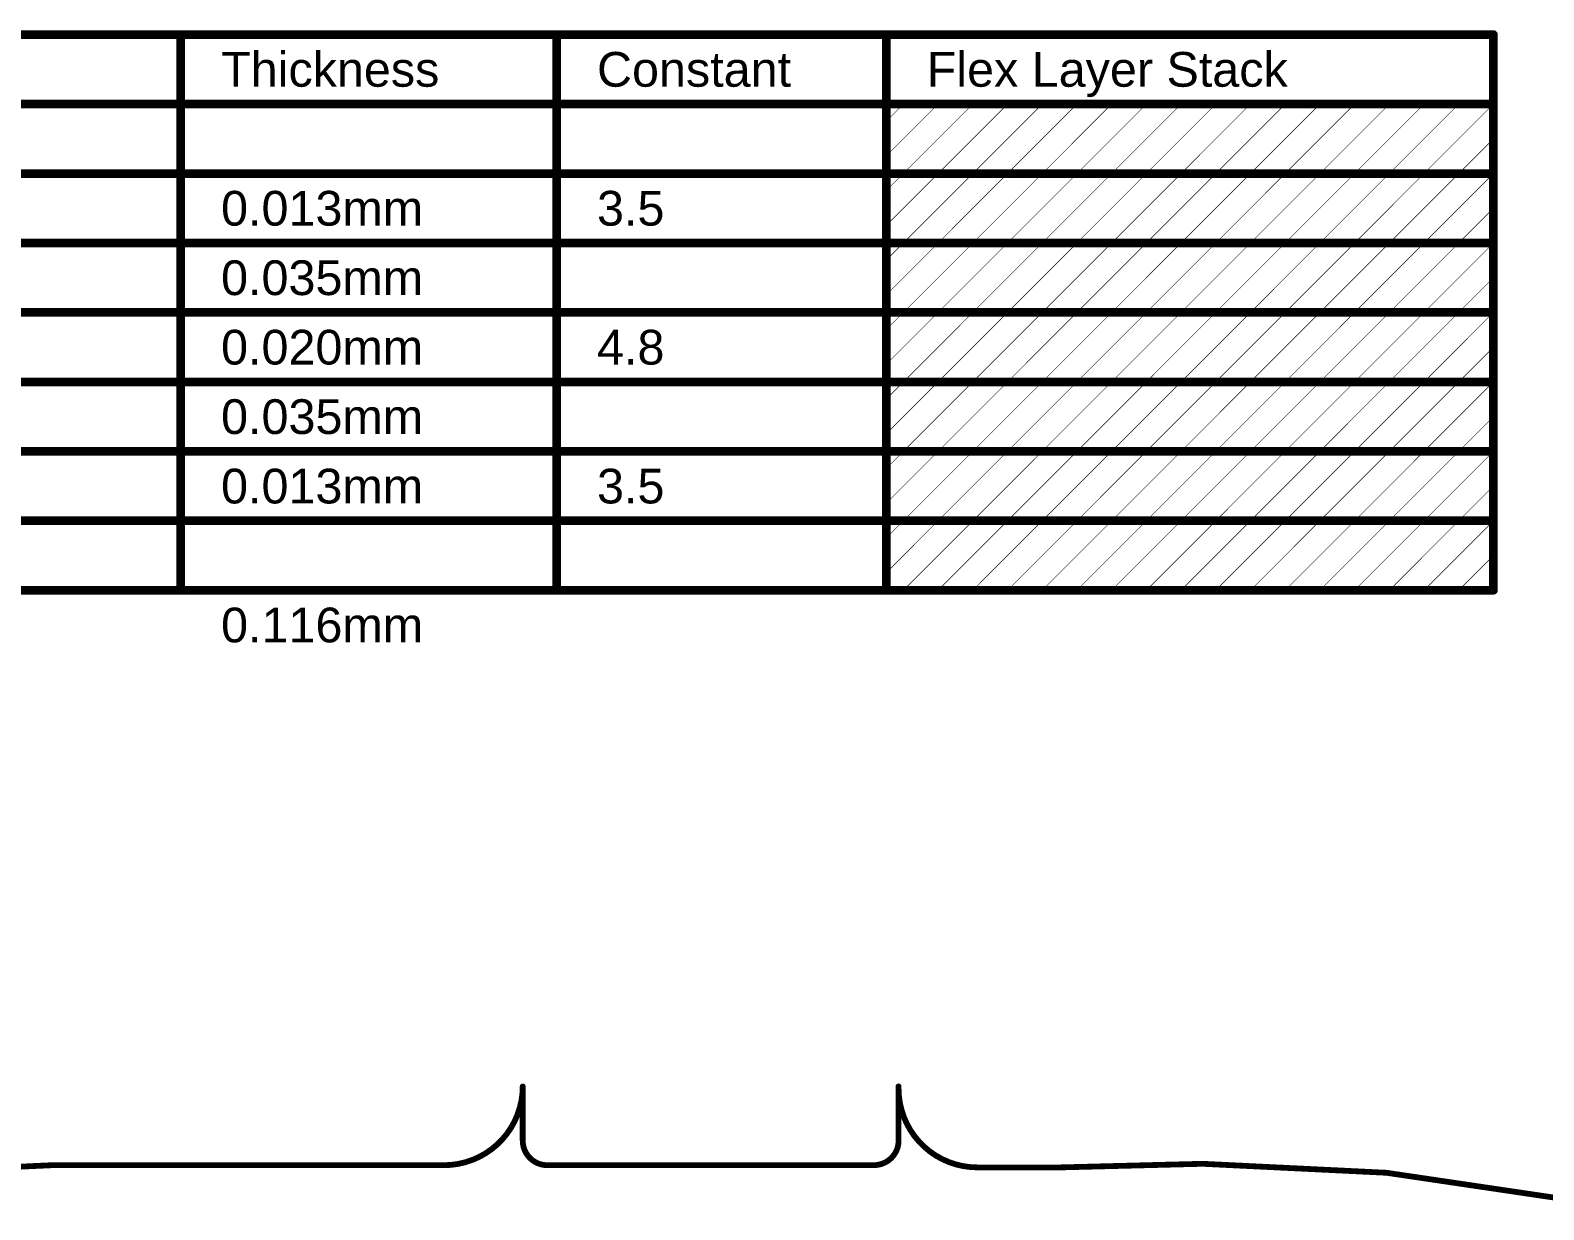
# Model space of a CAD drawing. Header units: inches. Extents: x 3 to 457, y -41 to 239.
# Drawn here: x 320.7 to 387.1, y 126.2 to 177.9 of the extents above; entities that cross this region are included whole.
import ezdxf

# ---------------------------------------------------------------- set-up
doc = ezdxf.new("R2010")
doc.units = ezdxf.units.IN
doc.layers.add('Fabrication', color=76, linetype='Continuous')
doc.styles.add('Arial', font='', dxfattribs={"height": 0.2})
doc.styles.get('Arial').set_extended_font_data('Arial')

msp = doc.modelspace()

# ---------------------------------------------------------------- linework, layer by layer
at = {"layer": 'Fabrication'}
for points in [[(271.414, 177.724, 0.381, 0.381, 0), (384.922, 177.724, 0.381, 0.381, 0)], [(327.279, 153.34, 0.381, 0.381, 0), (327.279, 177.724, 0.381, 0.381, 0)], [(343.785, 153.34, 0.381, 0.381, 0), (343.785, 177.724, 0.381, 0.381, 0)], [(358.259, 153.34, 0.381, 0.381, 0), (358.259, 177.724, 0.381, 0.381, 0)], [(384.922, 153.34, 0.381, 0.381, 0), (384.922, 177.724, 0.381, 0.381, 0)], [(271.414, 174.676, 0.381, 0.381, 0), (384.922, 174.676, 0.381, 0.381, 0)], [(358.259, 172.397, 0.0254, 0.0254, 0), (360.538, 174.676, 0.0254, 0.0254, 0)], [(358.259, 173.921, 0.0254, 0.0254, 0), (359.014, 174.676, 0.0254, 0.0254, 0)], [(359.014, 171.628, 0.0254, 0.0254, 0), (362.062, 174.676, 0.0254, 0.0254, 0)], [(360.538, 171.628, 0.0254, 0.0254, 0), (363.586, 174.676, 0.0254, 0.0254, 0)], [(362.062, 171.628, 0.0254, 0.0254, 0), (365.11, 174.676, 0.0254, 0.0254, 0)], [(363.586, 171.628, 0.0254, 0.0254, 0), (366.634, 174.676, 0.0254, 0.0254, 0)], [(365.11, 171.628, 0.0254, 0.0254, 0), (368.158, 174.676, 0.0254, 0.0254, 0)], [(366.634, 171.628, 0.0254, 0.0254, 0), (369.682, 174.676, 0.0254, 0.0254, 0)], [(368.158, 171.628, 0.0254, 0.0254, 0), (371.206, 174.676, 0.0254, 0.0254, 0)], [(369.682, 171.628, 0.0254, 0.0254, 0), (372.73, 174.676, 0.0254, 0.0254, 0)], [(371.206, 171.628, 0.0254, 0.0254, 0), (374.254, 174.676, 0.0254, 0.0254, 0)], [(372.73, 171.628, 0.0254, 0.0254, 0), (375.778, 174.676, 0.0254, 0.0254, 0)], [(374.254, 171.628, 0.0254, 0.0254, 0), (377.302, 174.676, 0.0254, 0.0254, 0)], [(375.778, 171.628, 0.0254, 0.0254, 0), (378.826, 174.676, 0.0254, 0.0254, 0)], [(377.302, 171.628, 0.0254, 0.0254, 0), (380.35, 174.676, 0.0254, 0.0254, 0)], [(378.826, 171.628, 0.0254, 0.0254, 0), (381.874, 174.676, 0.0254, 0.0254, 0)], [(380.35, 171.628, 0.0254, 0.0254, 0), (383.398, 174.676, 0.0254, 0.0254, 0)], [(381.874, 171.628, 0.0254, 0.0254, 0), (384.922, 174.676, 0.0254, 0.0254, 0)], [(383.398, 171.628, 0.0254, 0.0254, 0), (384.922, 173.152, 0.0254, 0.0254, 0)], [(305.441, 171.628, 0.381, 0.381, 0), (327.279, 171.628, 0.381, 0.381, 0)], [(327.279, 171.628, 0.381, 0.381, 0), (343.785, 171.628, 0.381, 0.381, 0)], [(343.785, 171.628, 0.381, 0.381, 0), (358.259, 171.628, 0.381, 0.381, 0)], [(358.259, 171.628, 0.381, 0.381, 0), (384.922, 171.628, 0.381, 0.381, 0)], [(358.259, 169.349, 0.0254, 0.0254, 0), (360.538, 171.628, 0.0254, 0.0254, 0)], [(358.259, 170.873, 0.0254, 0.0254, 0), (359.014, 171.628, 0.0254, 0.0254, 0)], [(359.014, 168.58, 0.0254, 0.0254, 0), (362.062, 171.628, 0.0254, 0.0254, 0)], [(360.538, 168.58, 0.0254, 0.0254, 0), (363.586, 171.628, 0.0254, 0.0254, 0)], [(362.062, 168.58, 0.0254, 0.0254, 0), (365.11, 171.628, 0.0254, 0.0254, 0)], [(363.586, 168.58, 0.0254, 0.0254, 0), (366.634, 171.628, 0.0254, 0.0254, 0)], [(365.11, 168.58, 0.0254, 0.0254, 0), (368.158, 171.628, 0.0254, 0.0254, 0)], [(366.634, 168.58, 0.0254, 0.0254, 0), (369.682, 171.628, 0.0254, 0.0254, 0)], [(368.158, 168.58, 0.0254, 0.0254, 0), (371.206, 171.628, 0.0254, 0.0254, 0)], [(369.682, 168.58, 0.0254, 0.0254, 0), (372.73, 171.628, 0.0254, 0.0254, 0)], [(371.206, 168.58, 0.0254, 0.0254, 0), (374.254, 171.628, 0.0254, 0.0254, 0)], [(372.73, 168.58, 0.0254, 0.0254, 0), (375.778, 171.628, 0.0254, 0.0254, 0)], [(374.254, 168.58, 0.0254, 0.0254, 0), (377.302, 171.628, 0.0254, 0.0254, 0)], [(375.778, 168.58, 0.0254, 0.0254, 0), (378.826, 171.628, 0.0254, 0.0254, 0)], [(377.302, 168.58, 0.0254, 0.0254, 0), (380.35, 171.628, 0.0254, 0.0254, 0)], [(378.826, 168.58, 0.0254, 0.0254, 0), (381.874, 171.628, 0.0254, 0.0254, 0)], [(380.35, 168.58, 0.0254, 0.0254, 0), (383.398, 171.628, 0.0254, 0.0254, 0)], [(381.874, 168.58, 0.0254, 0.0254, 0), (384.922, 171.628, 0.0254, 0.0254, 0)], [(383.398, 168.58, 0.0254, 0.0254, 0), (384.922, 170.104, 0.0254, 0.0254, 0)], [(305.441, 168.58, 0.381, 0.381, 0), (327.279, 168.58, 0.381, 0.381, 0)], [(327.279, 168.58, 0.381, 0.381, 0), (343.785, 168.58, 0.381, 0.381, 0)], [(343.785, 168.58, 0.381, 0.381, 0), (358.259, 168.58, 0.381, 0.381, 0)], [(358.259, 168.58, 0.381, 0.381, 0), (384.922, 168.58, 0.381, 0.381, 0)], [(358.259, 166.301, 0.0254, 0.0254, 0), (360.538, 168.58, 0.0254, 0.0254, 0)], [(358.259, 167.825, 0.0254, 0.0254, 0), (359.014, 168.58, 0.0254, 0.0254, 0)], [(359.014, 165.532, 0.0254, 0.0254, 0), (362.062, 168.58, 0.0254, 0.0254, 0)], [(360.538, 165.532, 0.0254, 0.0254, 0), (363.586, 168.58, 0.0254, 0.0254, 0)], [(362.062, 165.532, 0.0254, 0.0254, 0), (365.11, 168.58, 0.0254, 0.0254, 0)], [(363.586, 165.532, 0.0254, 0.0254, 0), (366.634, 168.58, 0.0254, 0.0254, 0)], [(365.11, 165.532, 0.0254, 0.0254, 0), (368.158, 168.58, 0.0254, 0.0254, 0)], [(366.634, 165.532, 0.0254, 0.0254, 0), (369.682, 168.58, 0.0254, 0.0254, 0)], [(368.158, 165.532, 0.0254, 0.0254, 0), (371.206, 168.58, 0.0254, 0.0254, 0)], [(369.682, 165.532, 0.0254, 0.0254, 0), (372.73, 168.58, 0.0254, 0.0254, 0)], [(371.206, 165.532, 0.0254, 0.0254, 0), (374.254, 168.58, 0.0254, 0.0254, 0)], [(372.73, 165.532, 0.0254, 0.0254, 0), (375.778, 168.58, 0.0254, 0.0254, 0)], [(374.254, 165.532, 0.0254, 0.0254, 0), (377.302, 168.58, 0.0254, 0.0254, 0)], [(375.778, 165.532, 0.0254, 0.0254, 0), (378.826, 168.58, 0.0254, 0.0254, 0)], [(377.302, 165.532, 0.0254, 0.0254, 0), (380.35, 168.58, 0.0254, 0.0254, 0)], [(378.826, 165.532, 0.0254, 0.0254, 0), (381.874, 168.58, 0.0254, 0.0254, 0)], [(380.35, 165.532, 0.0254, 0.0254, 0), (383.398, 168.58, 0.0254, 0.0254, 0)], [(381.874, 165.532, 0.0254, 0.0254, 0), (384.922, 168.58, 0.0254, 0.0254, 0)], [(383.398, 165.532, 0.0254, 0.0254, 0), (384.922, 167.056, 0.0254, 0.0254, 0)], [(305.441, 165.532, 0.381, 0.381, 0), (327.279, 165.532, 0.381, 0.381, 0)], [(327.279, 165.532, 0.381, 0.381, 0), (343.785, 165.532, 0.381, 0.381, 0)], [(343.785, 165.532, 0.381, 0.381, 0), (358.259, 165.532, 0.381, 0.381, 0)], [(358.259, 165.532, 0.381, 0.381, 0), (384.922, 165.532, 0.381, 0.381, 0)], [(358.259, 163.253, 0.0254, 0.0254, 0), (360.538, 165.532, 0.0254, 0.0254, 0)], [(358.259, 164.777, 0.0254, 0.0254, 0), (359.014, 165.532, 0.0254, 0.0254, 0)], [(359.014, 162.484, 0.0254, 0.0254, 0), (362.062, 165.532, 0.0254, 0.0254, 0)], [(360.538, 162.484, 0.0254, 0.0254, 0), (363.586, 165.532, 0.0254, 0.0254, 0)], [(362.062, 162.484, 0.0254, 0.0254, 0), (365.11, 165.532, 0.0254, 0.0254, 0)], [(363.586, 162.484, 0.0254, 0.0254, 0), (366.634, 165.532, 0.0254, 0.0254, 0)], [(365.11, 162.484, 0.0254, 0.0254, 0), (368.158, 165.532, 0.0254, 0.0254, 0)], [(366.634, 162.484, 0.0254, 0.0254, 0), (369.682, 165.532, 0.0254, 0.0254, 0)], [(368.158, 162.484, 0.0254, 0.0254, 0), (371.206, 165.532, 0.0254, 0.0254, 0)], [(369.682, 162.484, 0.0254, 0.0254, 0), (372.73, 165.532, 0.0254, 0.0254, 0)], [(371.206, 162.484, 0.0254, 0.0254, 0), (374.254, 165.532, 0.0254, 0.0254, 0)], [(372.73, 162.484, 0.0254, 0.0254, 0), (375.778, 165.532, 0.0254, 0.0254, 0)], [(374.254, 162.484, 0.0254, 0.0254, 0), (377.302, 165.532, 0.0254, 0.0254, 0)], [(375.778, 162.484, 0.0254, 0.0254, 0), (378.826, 165.532, 0.0254, 0.0254, 0)], [(377.302, 162.484, 0.0254, 0.0254, 0), (380.35, 165.532, 0.0254, 0.0254, 0)], [(378.826, 162.484, 0.0254, 0.0254, 0), (381.874, 165.532, 0.0254, 0.0254, 0)], [(380.35, 162.484, 0.0254, 0.0254, 0), (383.398, 165.532, 0.0254, 0.0254, 0)], [(381.874, 162.484, 0.0254, 0.0254, 0), (384.922, 165.532, 0.0254, 0.0254, 0)], [(383.398, 162.484, 0.0254, 0.0254, 0), (384.922, 164.008, 0.0254, 0.0254, 0)], [(305.441, 162.484, 0.381, 0.381, 0), (327.279, 162.484, 0.381, 0.381, 0)], [(327.279, 162.484, 0.381, 0.381, 0), (343.785, 162.484, 0.381, 0.381, 0)], [(343.785, 162.484, 0.381, 0.381, 0), (358.259, 162.484, 0.381, 0.381, 0)], [(358.259, 162.484, 0.381, 0.381, 0), (384.922, 162.484, 0.381, 0.381, 0)], [(358.259, 160.205, 0.0254, 0.0254, 0), (360.538, 162.484, 0.0254, 0.0254, 0)], [(358.259, 161.729, 0.0254, 0.0254, 0), (359.014, 162.484, 0.0254, 0.0254, 0)], [(359.014, 159.436, 0.0254, 0.0254, 0), (362.062, 162.484, 0.0254, 0.0254, 0)], [(360.538, 159.436, 0.0254, 0.0254, 0), (363.586, 162.484, 0.0254, 0.0254, 0)], [(362.062, 159.436, 0.0254, 0.0254, 0), (365.11, 162.484, 0.0254, 0.0254, 0)], [(363.586, 159.436, 0.0254, 0.0254, 0), (366.634, 162.484, 0.0254, 0.0254, 0)], [(365.11, 159.436, 0.0254, 0.0254, 0), (368.158, 162.484, 0.0254, 0.0254, 0)], [(366.634, 159.436, 0.0254, 0.0254, 0), (369.682, 162.484, 0.0254, 0.0254, 0)], [(368.158, 159.436, 0.0254, 0.0254, 0), (371.206, 162.484, 0.0254, 0.0254, 0)], [(369.682, 159.436, 0.0254, 0.0254, 0), (372.73, 162.484, 0.0254, 0.0254, 0)], [(371.206, 159.436, 0.0254, 0.0254, 0), (374.254, 162.484, 0.0254, 0.0254, 0)], [(372.73, 159.436, 0.0254, 0.0254, 0), (375.778, 162.484, 0.0254, 0.0254, 0)], [(374.254, 159.436, 0.0254, 0.0254, 0), (377.302, 162.484, 0.0254, 0.0254, 0)], [(375.778, 159.436, 0.0254, 0.0254, 0), (378.826, 162.484, 0.0254, 0.0254, 0)], [(377.302, 159.436, 0.0254, 0.0254, 0), (380.35, 162.484, 0.0254, 0.0254, 0)], [(378.826, 159.436, 0.0254, 0.0254, 0), (381.874, 162.484, 0.0254, 0.0254, 0)], [(380.35, 159.436, 0.0254, 0.0254, 0), (383.398, 162.484, 0.0254, 0.0254, 0)], [(381.874, 159.436, 0.0254, 0.0254, 0), (384.922, 162.484, 0.0254, 0.0254, 0)], [(383.398, 159.436, 0.0254, 0.0254, 0), (384.922, 160.96, 0.0254, 0.0254, 0)], [(305.441, 159.436, 0.381, 0.381, 0), (327.279, 159.436, 0.381, 0.381, 0)], [(327.279, 159.436, 0.381, 0.381, 0), (343.785, 159.436, 0.381, 0.381, 0)], [(343.785, 159.436, 0.381, 0.381, 0), (358.259, 159.436, 0.381, 0.381, 0)], [(358.259, 159.436, 0.381, 0.381, 0), (384.922, 159.436, 0.381, 0.381, 0)], [(358.259, 157.157, 0.0254, 0.0254, 0), (360.538, 159.436, 0.0254, 0.0254, 0)], [(358.259, 158.681, 0.0254, 0.0254, 0), (359.014, 159.436, 0.0254, 0.0254, 0)], [(359.014, 156.388, 0.0254, 0.0254, 0), (362.062, 159.436, 0.0254, 0.0254, 0)], [(360.538, 156.388, 0.0254, 0.0254, 0), (363.586, 159.436, 0.0254, 0.0254, 0)], [(362.062, 156.388, 0.0254, 0.0254, 0), (365.11, 159.436, 0.0254, 0.0254, 0)], [(363.586, 156.388, 0.0254, 0.0254, 0), (366.634, 159.436, 0.0254, 0.0254, 0)], [(365.11, 156.388, 0.0254, 0.0254, 0), (368.158, 159.436, 0.0254, 0.0254, 0)], [(366.634, 156.388, 0.0254, 0.0254, 0), (369.682, 159.436, 0.0254, 0.0254, 0)], [(368.158, 156.388, 0.0254, 0.0254, 0), (371.206, 159.436, 0.0254, 0.0254, 0)], [(369.682, 156.388, 0.0254, 0.0254, 0), (372.73, 159.436, 0.0254, 0.0254, 0)], [(371.206, 156.388, 0.0254, 0.0254, 0), (374.254, 159.436, 0.0254, 0.0254, 0)], [(372.73, 156.388, 0.0254, 0.0254, 0), (375.778, 159.436, 0.0254, 0.0254, 0)], [(374.254, 156.388, 0.0254, 0.0254, 0), (377.302, 159.436, 0.0254, 0.0254, 0)], [(375.778, 156.388, 0.0254, 0.0254, 0), (378.826, 159.436, 0.0254, 0.0254, 0)], [(377.302, 156.388, 0.0254, 0.0254, 0), (380.35, 159.436, 0.0254, 0.0254, 0)], [(378.826, 156.388, 0.0254, 0.0254, 0), (381.874, 159.436, 0.0254, 0.0254, 0)], [(380.35, 156.388, 0.0254, 0.0254, 0), (383.398, 159.436, 0.0254, 0.0254, 0)], [(381.874, 156.388, 0.0254, 0.0254, 0), (384.922, 159.436, 0.0254, 0.0254, 0)], [(383.398, 156.388, 0.0254, 0.0254, 0), (384.922, 157.912, 0.0254, 0.0254, 0)], [(305.441, 156.388, 0.381, 0.381, 0), (327.279, 156.388, 0.381, 0.381, 0)], [(327.279, 156.388, 0.381, 0.381, 0), (343.785, 156.388, 0.381, 0.381, 0)], [(343.785, 156.388, 0.381, 0.381, 0), (358.259, 156.388, 0.381, 0.381, 0)], [(358.259, 156.388, 0.381, 0.381, 0), (384.922, 156.388, 0.381, 0.381, 0)], [(358.259, 154.109, 0.0254, 0.0254, 0), (360.538, 156.388, 0.0254, 0.0254, 0)], [(358.259, 155.633, 0.0254, 0.0254, 0), (359.014, 156.388, 0.0254, 0.0254, 0)], [(359.014, 153.34, 0.0254, 0.0254, 0), (362.062, 156.388, 0.0254, 0.0254, 0)], [(360.538, 153.34, 0.0254, 0.0254, 0), (363.586, 156.388, 0.0254, 0.0254, 0)], [(362.062, 153.34, 0.0254, 0.0254, 0), (365.11, 156.388, 0.0254, 0.0254, 0)], [(363.586, 153.34, 0.0254, 0.0254, 0), (366.634, 156.388, 0.0254, 0.0254, 0)], [(365.11, 153.34, 0.0254, 0.0254, 0), (368.158, 156.388, 0.0254, 0.0254, 0)], [(366.634, 153.34, 0.0254, 0.0254, 0), (369.682, 156.388, 0.0254, 0.0254, 0)], [(368.158, 153.34, 0.0254, 0.0254, 0), (371.206, 156.388, 0.0254, 0.0254, 0)], [(369.682, 153.34, 0.0254, 0.0254, 0), (372.73, 156.388, 0.0254, 0.0254, 0)], [(371.206, 153.34, 0.0254, 0.0254, 0), (374.254, 156.388, 0.0254, 0.0254, 0)], [(372.73, 153.34, 0.0254, 0.0254, 0), (375.778, 156.388, 0.0254, 0.0254, 0)], [(374.254, 153.34, 0.0254, 0.0254, 0), (377.302, 156.388, 0.0254, 0.0254, 0)], [(375.778, 153.34, 0.0254, 0.0254, 0), (378.826, 156.388, 0.0254, 0.0254, 0)], [(377.302, 153.34, 0.0254, 0.0254, 0), (380.35, 156.388, 0.0254, 0.0254, 0)], [(378.826, 153.34, 0.0254, 0.0254, 0), (381.874, 156.388, 0.0254, 0.0254, 0)], [(380.35, 153.34, 0.0254, 0.0254, 0), (383.398, 156.388, 0.0254, 0.0254, 0)], [(381.874, 153.34, 0.0254, 0.0254, 0), (384.922, 156.388, 0.0254, 0.0254, 0)], [(383.398, 153.34, 0.0254, 0.0254, 0), (384.922, 154.864, 0.0254, 0.0254, 0)], [(305.441, 153.34, 0.381, 0.381, 0), (327.279, 153.34, 0.381, 0.381, 0)], [(327.279, 153.34, 0.381, 0.381, 0), (343.785, 153.34, 0.381, 0.381, 0)], [(343.785, 153.34, 0.381, 0.381, 0), (358.259, 153.34, 0.381, 0.381, 0)], [(358.259, 153.34, 0.381, 0.381, 0), (384.922, 153.34, 0.381, 0.381, 0)], [(342.301, 131.568, 0.254, 0.254, -0.414214), (338.844, 128.11, 0.254, 0.254, 0)], [(342.301, 129.192, 0.254, 0.254, 0), (342.301, 131.568, 0.254, 0.254, 0)], [(358.804, 129.194, 0.254, 0.254, 0), (358.804, 131.57, 0.254, 0.254, 0)], [(362.261, 128.014, 0.254, 0.254, -0.414214), (358.804, 131.471, 0.254, 0.254, 0)], [(343.383, 128.11, 0.254, 0.254, -0.414214), (342.301, 129.192, 0.254, 0.254, 0)], [(358.804, 129.194, 0.254, 0.254, -0.414214), (357.722, 128.113, 0.254, 0.254, 0)], [(365.921, 128.014, 0.254, 0.254, 0), (372.135, 128.172, 0.254, 0.254, 0)], [(372.135, 128.172, 0.254, 0.254, 0), (372.162, 128.172, 0.254, 0.254, 0)], [(372.162, 128.172, 0.254, 0.254, -0.413783), (454.497, 46.004, 0.254, 0.254, 0)], [(252.102, 58.591, 0.254, 0.254, -0.41422), (321.623, 128.11, 0.254, 0.254, 0)], [(321.623, 128.11, 0.254, 0.254, 0), (338.844, 128.11, 0.254, 0.254, 0)], [(343.383, 128.11, 0.254, 0.254, 0), (357.722, 128.11, 0.254, 0.254, 0)], [(362.261, 128.014, 0.254, 0.254, 0), (365.921, 128.014, 0.254, 0.254, 0)]]:
    msp.add_lwpolyline(points, format="xyseb", dxfattribs=at)
for points in [[(327.184, 177.724, 0.191, 0.191, 1), (327.374, 177.724, 0.191, 0.191, 1)], [(343.69, 177.724, 0.191, 0.191, 1), (343.88, 177.724, 0.191, 0.191, 1)], [(358.164, 177.724, 0.191, 0.191, 1), (358.355, 177.724, 0.191, 0.191, 1)], [(384.827, 177.724, 0.191, 0.191, 1), (385.017, 177.724, 0.191, 0.191, 1)], [(384.827, 177.724, 0.191, 0.191, 1), (385.017, 177.724, 0.191, 0.191, 1)], [(384.827, 174.676, 0.191, 0.191, 1), (385.017, 174.676, 0.191, 0.191, 1)], [(359.007, 174.676, 0.0127, 0.0127, 1), (359.02, 174.676, 0.0127, 0.0127, 1)], [(360.531, 174.676, 0.0127, 0.0127, 1), (360.544, 174.676, 0.0127, 0.0127, 1)], [(362.055, 174.676, 0.0127, 0.0127, 1), (362.068, 174.676, 0.0127, 0.0127, 1)], [(363.579, 174.676, 0.0127, 0.0127, 1), (363.592, 174.676, 0.0127, 0.0127, 1)], [(365.103, 174.676, 0.0127, 0.0127, 1), (365.116, 174.676, 0.0127, 0.0127, 1)], [(366.627, 174.676, 0.0127, 0.0127, 1), (366.64, 174.676, 0.0127, 0.0127, 1)], [(368.151, 174.676, 0.0127, 0.0127, 1), (368.164, 174.676, 0.0127, 0.0127, 1)], [(369.675, 174.676, 0.0127, 0.0127, 1), (369.688, 174.676, 0.0127, 0.0127, 1)], [(371.199, 174.676, 0.0127, 0.0127, 1), (371.212, 174.676, 0.0127, 0.0127, 1)], [(372.723, 174.676, 0.0127, 0.0127, 1), (372.736, 174.676, 0.0127, 0.0127, 1)], [(374.247, 174.676, 0.0127, 0.0127, 1), (374.26, 174.676, 0.0127, 0.0127, 1)], [(375.771, 174.676, 0.0127, 0.0127, 1), (375.784, 174.676, 0.0127, 0.0127, 1)], [(377.295, 174.676, 0.0127, 0.0127, 1), (377.308, 174.676, 0.0127, 0.0127, 1)], [(378.819, 174.676, 0.0127, 0.0127, 1), (378.832, 174.676, 0.0127, 0.0127, 1)], [(380.343, 174.676, 0.0127, 0.0127, 1), (380.356, 174.676, 0.0127, 0.0127, 1)], [(381.867, 174.676, 0.0127, 0.0127, 1), (381.88, 174.676, 0.0127, 0.0127, 1)], [(383.391, 174.676, 0.0127, 0.0127, 1), (383.404, 174.676, 0.0127, 0.0127, 1)], [(384.915, 174.676, 0.0127, 0.0127, 1), (384.928, 174.676, 0.0127, 0.0127, 1)], [(358.253, 173.921, 0.0127, 0.0127, 1), (358.266, 173.921, 0.0127, 0.0127, 1)], [(384.915, 173.152, 0.0127, 0.0127, 1), (384.928, 173.152, 0.0127, 0.0127, 1)], [(358.253, 172.397, 0.0127, 0.0127, 1), (358.266, 172.397, 0.0127, 0.0127, 1)], [(327.184, 171.628, 0.191, 0.191, 1), (327.374, 171.628, 0.191, 0.191, 1)], [(327.184, 171.628, 0.191, 0.191, 1), (327.374, 171.628, 0.191, 0.191, 1)], [(343.69, 171.628, 0.191, 0.191, 1), (343.88, 171.628, 0.191, 0.191, 1)], [(343.69, 171.628, 0.191, 0.191, 1), (343.88, 171.628, 0.191, 0.191, 1)], [(358.164, 171.628, 0.191, 0.191, 1), (358.355, 171.628, 0.191, 0.191, 1)], [(358.164, 171.628, 0.191, 0.191, 1), (358.355, 171.628, 0.191, 0.191, 1)], [(359.007, 171.628, 0.0127, 0.0127, 1), (359.02, 171.628, 0.0127, 0.0127, 1)], [(359.007, 171.628, 0.0127, 0.0127, 1), (359.02, 171.628, 0.0127, 0.0127, 1)], [(360.531, 171.628, 0.0127, 0.0127, 1), (360.544, 171.628, 0.0127, 0.0127, 1)], [(360.531, 171.628, 0.0127, 0.0127, 1), (360.544, 171.628, 0.0127, 0.0127, 1)], [(362.055, 171.628, 0.0127, 0.0127, 1), (362.068, 171.628, 0.0127, 0.0127, 1)], [(362.055, 171.628, 0.0127, 0.0127, 1), (362.068, 171.628, 0.0127, 0.0127, 1)], [(363.579, 171.628, 0.0127, 0.0127, 1), (363.592, 171.628, 0.0127, 0.0127, 1)], [(363.579, 171.628, 0.0127, 0.0127, 1), (363.592, 171.628, 0.0127, 0.0127, 1)], [(365.103, 171.628, 0.0127, 0.0127, 1), (365.116, 171.628, 0.0127, 0.0127, 1)], [(365.103, 171.628, 0.0127, 0.0127, 1), (365.116, 171.628, 0.0127, 0.0127, 1)], [(366.627, 171.628, 0.0127, 0.0127, 1), (366.64, 171.628, 0.0127, 0.0127, 1)], [(366.627, 171.628, 0.0127, 0.0127, 1), (366.64, 171.628, 0.0127, 0.0127, 1)], [(368.151, 171.628, 0.0127, 0.0127, 1), (368.164, 171.628, 0.0127, 0.0127, 1)], [(368.151, 171.628, 0.0127, 0.0127, 1), (368.164, 171.628, 0.0127, 0.0127, 1)], [(369.675, 171.628, 0.0127, 0.0127, 1), (369.688, 171.628, 0.0127, 0.0127, 1)], [(369.675, 171.628, 0.0127, 0.0127, 1), (369.688, 171.628, 0.0127, 0.0127, 1)], [(371.199, 171.628, 0.0127, 0.0127, 1), (371.212, 171.628, 0.0127, 0.0127, 1)], [(371.199, 171.628, 0.0127, 0.0127, 1), (371.212, 171.628, 0.0127, 0.0127, 1)], [(372.723, 171.628, 0.0127, 0.0127, 1), (372.736, 171.628, 0.0127, 0.0127, 1)], [(372.723, 171.628, 0.0127, 0.0127, 1), (372.736, 171.628, 0.0127, 0.0127, 1)], [(374.247, 171.628, 0.0127, 0.0127, 1), (374.26, 171.628, 0.0127, 0.0127, 1)], [(374.247, 171.628, 0.0127, 0.0127, 1), (374.26, 171.628, 0.0127, 0.0127, 1)], [(375.771, 171.628, 0.0127, 0.0127, 1), (375.784, 171.628, 0.0127, 0.0127, 1)], [(375.771, 171.628, 0.0127, 0.0127, 1), (375.784, 171.628, 0.0127, 0.0127, 1)], [(377.295, 171.628, 0.0127, 0.0127, 1), (377.308, 171.628, 0.0127, 0.0127, 1)], [(377.295, 171.628, 0.0127, 0.0127, 1), (377.308, 171.628, 0.0127, 0.0127, 1)], [(378.819, 171.628, 0.0127, 0.0127, 1), (378.832, 171.628, 0.0127, 0.0127, 1)], [(378.819, 171.628, 0.0127, 0.0127, 1), (378.832, 171.628, 0.0127, 0.0127, 1)], [(380.343, 171.628, 0.0127, 0.0127, 1), (380.356, 171.628, 0.0127, 0.0127, 1)], [(380.343, 171.628, 0.0127, 0.0127, 1), (380.356, 171.628, 0.0127, 0.0127, 1)], [(381.867, 171.628, 0.0127, 0.0127, 1), (381.88, 171.628, 0.0127, 0.0127, 1)], [(381.867, 171.628, 0.0127, 0.0127, 1), (381.88, 171.628, 0.0127, 0.0127, 1)], [(383.391, 171.628, 0.0127, 0.0127, 1), (383.404, 171.628, 0.0127, 0.0127, 1)], [(383.391, 171.628, 0.0127, 0.0127, 1), (383.404, 171.628, 0.0127, 0.0127, 1)], [(384.827, 171.628, 0.191, 0.191, 1), (385.017, 171.628, 0.191, 0.191, 1)], [(384.915, 171.628, 0.0127, 0.0127, 1), (384.928, 171.628, 0.0127, 0.0127, 1)], [(358.253, 170.873, 0.0127, 0.0127, 1), (358.266, 170.873, 0.0127, 0.0127, 1)], [(384.915, 170.104, 0.0127, 0.0127, 1), (384.928, 170.104, 0.0127, 0.0127, 1)], [(358.253, 169.349, 0.0127, 0.0127, 1), (358.266, 169.349, 0.0127, 0.0127, 1)], [(327.184, 168.58, 0.191, 0.191, 1), (327.374, 168.58, 0.191, 0.191, 1)], [(327.184, 168.58, 0.191, 0.191, 1), (327.374, 168.58, 0.191, 0.191, 1)], [(343.69, 168.58, 0.191, 0.191, 1), (343.88, 168.58, 0.191, 0.191, 1)], [(343.69, 168.58, 0.191, 0.191, 1), (343.88, 168.58, 0.191, 0.191, 1)], [(358.164, 168.58, 0.191, 0.191, 1), (358.355, 168.58, 0.191, 0.191, 1)], [(358.164, 168.58, 0.191, 0.191, 1), (358.355, 168.58, 0.191, 0.191, 1)], [(359.007, 168.58, 0.0127, 0.0127, 1), (359.02, 168.58, 0.0127, 0.0127, 1)], [(359.007, 168.58, 0.0127, 0.0127, 1), (359.02, 168.58, 0.0127, 0.0127, 1)], [(360.531, 168.58, 0.0127, 0.0127, 1), (360.544, 168.58, 0.0127, 0.0127, 1)], [(360.531, 168.58, 0.0127, 0.0127, 1), (360.544, 168.58, 0.0127, 0.0127, 1)], [(362.055, 168.58, 0.0127, 0.0127, 1), (362.068, 168.58, 0.0127, 0.0127, 1)], [(362.055, 168.58, 0.0127, 0.0127, 1), (362.068, 168.58, 0.0127, 0.0127, 1)], [(363.579, 168.58, 0.0127, 0.0127, 1), (363.592, 168.58, 0.0127, 0.0127, 1)], [(363.579, 168.58, 0.0127, 0.0127, 1), (363.592, 168.58, 0.0127, 0.0127, 1)], [(365.103, 168.58, 0.0127, 0.0127, 1), (365.116, 168.58, 0.0127, 0.0127, 1)], [(365.103, 168.58, 0.0127, 0.0127, 1), (365.116, 168.58, 0.0127, 0.0127, 1)], [(366.627, 168.58, 0.0127, 0.0127, 1), (366.64, 168.58, 0.0127, 0.0127, 1)], [(366.627, 168.58, 0.0127, 0.0127, 1), (366.64, 168.58, 0.0127, 0.0127, 1)], [(368.151, 168.58, 0.0127, 0.0127, 1), (368.164, 168.58, 0.0127, 0.0127, 1)], [(368.151, 168.58, 0.0127, 0.0127, 1), (368.164, 168.58, 0.0127, 0.0127, 1)], [(369.675, 168.58, 0.0127, 0.0127, 1), (369.688, 168.58, 0.0127, 0.0127, 1)], [(369.675, 168.58, 0.0127, 0.0127, 1), (369.688, 168.58, 0.0127, 0.0127, 1)], [(371.199, 168.58, 0.0127, 0.0127, 1), (371.212, 168.58, 0.0127, 0.0127, 1)], [(371.199, 168.58, 0.0127, 0.0127, 1), (371.212, 168.58, 0.0127, 0.0127, 1)], [(372.723, 168.58, 0.0127, 0.0127, 1), (372.736, 168.58, 0.0127, 0.0127, 1)], [(372.723, 168.58, 0.0127, 0.0127, 1), (372.736, 168.58, 0.0127, 0.0127, 1)], [(374.247, 168.58, 0.0127, 0.0127, 1), (374.26, 168.58, 0.0127, 0.0127, 1)], [(374.247, 168.58, 0.0127, 0.0127, 1), (374.26, 168.58, 0.0127, 0.0127, 1)], [(375.771, 168.58, 0.0127, 0.0127, 1), (375.784, 168.58, 0.0127, 0.0127, 1)], [(375.771, 168.58, 0.0127, 0.0127, 1), (375.784, 168.58, 0.0127, 0.0127, 1)], [(377.295, 168.58, 0.0127, 0.0127, 1), (377.308, 168.58, 0.0127, 0.0127, 1)], [(377.295, 168.58, 0.0127, 0.0127, 1), (377.308, 168.58, 0.0127, 0.0127, 1)], [(378.819, 168.58, 0.0127, 0.0127, 1), (378.832, 168.58, 0.0127, 0.0127, 1)], [(378.819, 168.58, 0.0127, 0.0127, 1), (378.832, 168.58, 0.0127, 0.0127, 1)], [(380.343, 168.58, 0.0127, 0.0127, 1), (380.356, 168.58, 0.0127, 0.0127, 1)], [(380.343, 168.58, 0.0127, 0.0127, 1), (380.356, 168.58, 0.0127, 0.0127, 1)], [(381.867, 168.58, 0.0127, 0.0127, 1), (381.88, 168.58, 0.0127, 0.0127, 1)], [(381.867, 168.58, 0.0127, 0.0127, 1), (381.88, 168.58, 0.0127, 0.0127, 1)], [(383.391, 168.58, 0.0127, 0.0127, 1), (383.404, 168.58, 0.0127, 0.0127, 1)], [(383.391, 168.58, 0.0127, 0.0127, 1), (383.404, 168.58, 0.0127, 0.0127, 1)], [(384.827, 168.58, 0.191, 0.191, 1), (385.017, 168.58, 0.191, 0.191, 1)], [(384.915, 168.58, 0.0127, 0.0127, 1), (384.928, 168.58, 0.0127, 0.0127, 1)], [(358.253, 167.825, 0.0127, 0.0127, 1), (358.266, 167.825, 0.0127, 0.0127, 1)], [(384.915, 167.056, 0.0127, 0.0127, 1), (384.928, 167.056, 0.0127, 0.0127, 1)], [(358.253, 166.301, 0.0127, 0.0127, 1), (358.266, 166.301, 0.0127, 0.0127, 1)], [(327.184, 165.532, 0.191, 0.191, 1), (327.374, 165.532, 0.191, 0.191, 1)], [(327.184, 165.532, 0.191, 0.191, 1), (327.374, 165.532, 0.191, 0.191, 1)], [(343.69, 165.532, 0.191, 0.191, 1), (343.88, 165.532, 0.191, 0.191, 1)], [(343.69, 165.532, 0.191, 0.191, 1), (343.88, 165.532, 0.191, 0.191, 1)], [(358.164, 165.532, 0.191, 0.191, 1), (358.355, 165.532, 0.191, 0.191, 1)], [(358.164, 165.532, 0.191, 0.191, 1), (358.355, 165.532, 0.191, 0.191, 1)], [(359.007, 165.532, 0.0127, 0.0127, 1), (359.02, 165.532, 0.0127, 0.0127, 1)], [(359.007, 165.532, 0.0127, 0.0127, 1), (359.02, 165.532, 0.0127, 0.0127, 1)], [(360.531, 165.532, 0.0127, 0.0127, 1), (360.544, 165.532, 0.0127, 0.0127, 1)], [(360.531, 165.532, 0.0127, 0.0127, 1), (360.544, 165.532, 0.0127, 0.0127, 1)], [(362.055, 165.532, 0.0127, 0.0127, 1), (362.068, 165.532, 0.0127, 0.0127, 1)], [(362.055, 165.532, 0.0127, 0.0127, 1), (362.068, 165.532, 0.0127, 0.0127, 1)], [(363.579, 165.532, 0.0127, 0.0127, 1), (363.592, 165.532, 0.0127, 0.0127, 1)], [(363.579, 165.532, 0.0127, 0.0127, 1), (363.592, 165.532, 0.0127, 0.0127, 1)], [(365.103, 165.532, 0.0127, 0.0127, 1), (365.116, 165.532, 0.0127, 0.0127, 1)], [(365.103, 165.532, 0.0127, 0.0127, 1), (365.116, 165.532, 0.0127, 0.0127, 1)], [(366.627, 165.532, 0.0127, 0.0127, 1), (366.64, 165.532, 0.0127, 0.0127, 1)], [(366.627, 165.532, 0.0127, 0.0127, 1), (366.64, 165.532, 0.0127, 0.0127, 1)], [(368.151, 165.532, 0.0127, 0.0127, 1), (368.164, 165.532, 0.0127, 0.0127, 1)], [(368.151, 165.532, 0.0127, 0.0127, 1), (368.164, 165.532, 0.0127, 0.0127, 1)], [(369.675, 165.532, 0.0127, 0.0127, 1), (369.688, 165.532, 0.0127, 0.0127, 1)], [(369.675, 165.532, 0.0127, 0.0127, 1), (369.688, 165.532, 0.0127, 0.0127, 1)], [(371.199, 165.532, 0.0127, 0.0127, 1), (371.212, 165.532, 0.0127, 0.0127, 1)], [(371.199, 165.532, 0.0127, 0.0127, 1), (371.212, 165.532, 0.0127, 0.0127, 1)], [(372.723, 165.532, 0.0127, 0.0127, 1), (372.736, 165.532, 0.0127, 0.0127, 1)], [(372.723, 165.532, 0.0127, 0.0127, 1), (372.736, 165.532, 0.0127, 0.0127, 1)], [(374.247, 165.532, 0.0127, 0.0127, 1), (374.26, 165.532, 0.0127, 0.0127, 1)], [(374.247, 165.532, 0.0127, 0.0127, 1), (374.26, 165.532, 0.0127, 0.0127, 1)], [(375.771, 165.532, 0.0127, 0.0127, 1), (375.784, 165.532, 0.0127, 0.0127, 1)], [(375.771, 165.532, 0.0127, 0.0127, 1), (375.784, 165.532, 0.0127, 0.0127, 1)], [(377.295, 165.532, 0.0127, 0.0127, 1), (377.308, 165.532, 0.0127, 0.0127, 1)], [(377.295, 165.532, 0.0127, 0.0127, 1), (377.308, 165.532, 0.0127, 0.0127, 1)], [(378.819, 165.532, 0.0127, 0.0127, 1), (378.832, 165.532, 0.0127, 0.0127, 1)], [(378.819, 165.532, 0.0127, 0.0127, 1), (378.832, 165.532, 0.0127, 0.0127, 1)], [(380.343, 165.532, 0.0127, 0.0127, 1), (380.356, 165.532, 0.0127, 0.0127, 1)], [(380.343, 165.532, 0.0127, 0.0127, 1), (380.356, 165.532, 0.0127, 0.0127, 1)], [(381.867, 165.532, 0.0127, 0.0127, 1), (381.88, 165.532, 0.0127, 0.0127, 1)], [(381.867, 165.532, 0.0127, 0.0127, 1), (381.88, 165.532, 0.0127, 0.0127, 1)], [(383.391, 165.532, 0.0127, 0.0127, 1), (383.404, 165.532, 0.0127, 0.0127, 1)], [(383.391, 165.532, 0.0127, 0.0127, 1), (383.404, 165.532, 0.0127, 0.0127, 1)], [(384.827, 165.532, 0.191, 0.191, 1), (385.017, 165.532, 0.191, 0.191, 1)], [(384.915, 165.532, 0.0127, 0.0127, 1), (384.928, 165.532, 0.0127, 0.0127, 1)], [(358.253, 164.777, 0.0127, 0.0127, 1), (358.266, 164.777, 0.0127, 0.0127, 1)], [(384.915, 164.008, 0.0127, 0.0127, 1), (384.928, 164.008, 0.0127, 0.0127, 1)], [(358.253, 163.253, 0.0127, 0.0127, 1), (358.266, 163.253, 0.0127, 0.0127, 1)], [(327.184, 162.484, 0.191, 0.191, 1), (327.374, 162.484, 0.191, 0.191, 1)], [(327.184, 162.484, 0.191, 0.191, 1), (327.374, 162.484, 0.191, 0.191, 1)], [(343.69, 162.484, 0.191, 0.191, 1), (343.88, 162.484, 0.191, 0.191, 1)], [(343.69, 162.484, 0.191, 0.191, 1), (343.88, 162.484, 0.191, 0.191, 1)], [(358.164, 162.484, 0.191, 0.191, 1), (358.355, 162.484, 0.191, 0.191, 1)], [(358.164, 162.484, 0.191, 0.191, 1), (358.355, 162.484, 0.191, 0.191, 1)], [(359.007, 162.484, 0.0127, 0.0127, 1), (359.02, 162.484, 0.0127, 0.0127, 1)], [(359.007, 162.484, 0.0127, 0.0127, 1), (359.02, 162.484, 0.0127, 0.0127, 1)], [(360.531, 162.484, 0.0127, 0.0127, 1), (360.544, 162.484, 0.0127, 0.0127, 1)], [(360.531, 162.484, 0.0127, 0.0127, 1), (360.544, 162.484, 0.0127, 0.0127, 1)], [(362.055, 162.484, 0.0127, 0.0127, 1), (362.068, 162.484, 0.0127, 0.0127, 1)], [(362.055, 162.484, 0.0127, 0.0127, 1), (362.068, 162.484, 0.0127, 0.0127, 1)], [(363.579, 162.484, 0.0127, 0.0127, 1), (363.592, 162.484, 0.0127, 0.0127, 1)], [(363.579, 162.484, 0.0127, 0.0127, 1), (363.592, 162.484, 0.0127, 0.0127, 1)], [(365.103, 162.484, 0.0127, 0.0127, 1), (365.116, 162.484, 0.0127, 0.0127, 1)], [(365.103, 162.484, 0.0127, 0.0127, 1), (365.116, 162.484, 0.0127, 0.0127, 1)], [(366.627, 162.484, 0.0127, 0.0127, 1), (366.64, 162.484, 0.0127, 0.0127, 1)], [(366.627, 162.484, 0.0127, 0.0127, 1), (366.64, 162.484, 0.0127, 0.0127, 1)], [(368.151, 162.484, 0.0127, 0.0127, 1), (368.164, 162.484, 0.0127, 0.0127, 1)], [(368.151, 162.484, 0.0127, 0.0127, 1), (368.164, 162.484, 0.0127, 0.0127, 1)], [(369.675, 162.484, 0.0127, 0.0127, 1), (369.688, 162.484, 0.0127, 0.0127, 1)], [(369.675, 162.484, 0.0127, 0.0127, 1), (369.688, 162.484, 0.0127, 0.0127, 1)], [(371.199, 162.484, 0.0127, 0.0127, 1), (371.212, 162.484, 0.0127, 0.0127, 1)], [(371.199, 162.484, 0.0127, 0.0127, 1), (371.212, 162.484, 0.0127, 0.0127, 1)], [(372.723, 162.484, 0.0127, 0.0127, 1), (372.736, 162.484, 0.0127, 0.0127, 1)], [(372.723, 162.484, 0.0127, 0.0127, 1), (372.736, 162.484, 0.0127, 0.0127, 1)], [(374.247, 162.484, 0.0127, 0.0127, 1), (374.26, 162.484, 0.0127, 0.0127, 1)], [(374.247, 162.484, 0.0127, 0.0127, 1), (374.26, 162.484, 0.0127, 0.0127, 1)], [(375.771, 162.484, 0.0127, 0.0127, 1), (375.784, 162.484, 0.0127, 0.0127, 1)], [(375.771, 162.484, 0.0127, 0.0127, 1), (375.784, 162.484, 0.0127, 0.0127, 1)], [(377.295, 162.484, 0.0127, 0.0127, 1), (377.308, 162.484, 0.0127, 0.0127, 1)], [(377.295, 162.484, 0.0127, 0.0127, 1), (377.308, 162.484, 0.0127, 0.0127, 1)], [(378.819, 162.484, 0.0127, 0.0127, 1), (378.832, 162.484, 0.0127, 0.0127, 1)], [(378.819, 162.484, 0.0127, 0.0127, 1), (378.832, 162.484, 0.0127, 0.0127, 1)], [(380.343, 162.484, 0.0127, 0.0127, 1), (380.356, 162.484, 0.0127, 0.0127, 1)], [(380.343, 162.484, 0.0127, 0.0127, 1), (380.356, 162.484, 0.0127, 0.0127, 1)], [(381.867, 162.484, 0.0127, 0.0127, 1), (381.88, 162.484, 0.0127, 0.0127, 1)], [(381.867, 162.484, 0.0127, 0.0127, 1), (381.88, 162.484, 0.0127, 0.0127, 1)], [(383.391, 162.484, 0.0127, 0.0127, 1), (383.404, 162.484, 0.0127, 0.0127, 1)], [(383.391, 162.484, 0.0127, 0.0127, 1), (383.404, 162.484, 0.0127, 0.0127, 1)], [(384.827, 162.484, 0.191, 0.191, 1), (385.017, 162.484, 0.191, 0.191, 1)], [(384.915, 162.484, 0.0127, 0.0127, 1), (384.928, 162.484, 0.0127, 0.0127, 1)], [(358.253, 161.729, 0.0127, 0.0127, 1), (358.266, 161.729, 0.0127, 0.0127, 1)], [(384.915, 160.96, 0.0127, 0.0127, 1), (384.928, 160.96, 0.0127, 0.0127, 1)], [(358.253, 160.205, 0.0127, 0.0127, 1), (358.266, 160.205, 0.0127, 0.0127, 1)], [(327.184, 159.436, 0.191, 0.191, 1), (327.374, 159.436, 0.191, 0.191, 1)], [(327.184, 159.436, 0.191, 0.191, 1), (327.374, 159.436, 0.191, 0.191, 1)], [(343.69, 159.436, 0.191, 0.191, 1), (343.88, 159.436, 0.191, 0.191, 1)], [(343.69, 159.436, 0.191, 0.191, 1), (343.88, 159.436, 0.191, 0.191, 1)], [(358.164, 159.436, 0.191, 0.191, 1), (358.355, 159.436, 0.191, 0.191, 1)], [(358.164, 159.436, 0.191, 0.191, 1), (358.355, 159.436, 0.191, 0.191, 1)], [(384.827, 159.436, 0.191, 0.191, 1), (385.017, 159.436, 0.191, 0.191, 1)], [(359.007, 159.436, 0.0127, 0.0127, 1), (359.02, 159.436, 0.0127, 0.0127, 1)], [(359.007, 159.436, 0.0127, 0.0127, 1), (359.02, 159.436, 0.0127, 0.0127, 1)], [(360.531, 159.436, 0.0127, 0.0127, 1), (360.544, 159.436, 0.0127, 0.0127, 1)], [(360.531, 159.436, 0.0127, 0.0127, 1), (360.544, 159.436, 0.0127, 0.0127, 1)], [(362.055, 159.436, 0.0127, 0.0127, 1), (362.068, 159.436, 0.0127, 0.0127, 1)], [(362.055, 159.436, 0.0127, 0.0127, 1), (362.068, 159.436, 0.0127, 0.0127, 1)], [(363.579, 159.436, 0.0127, 0.0127, 1), (363.592, 159.436, 0.0127, 0.0127, 1)], [(363.579, 159.436, 0.0127, 0.0127, 1), (363.592, 159.436, 0.0127, 0.0127, 1)], [(365.103, 159.436, 0.0127, 0.0127, 1), (365.116, 159.436, 0.0127, 0.0127, 1)], [(365.103, 159.436, 0.0127, 0.0127, 1), (365.116, 159.436, 0.0127, 0.0127, 1)], [(366.627, 159.436, 0.0127, 0.0127, 1), (366.64, 159.436, 0.0127, 0.0127, 1)], [(366.627, 159.436, 0.0127, 0.0127, 1), (366.64, 159.436, 0.0127, 0.0127, 1)], [(368.151, 159.436, 0.0127, 0.0127, 1), (368.164, 159.436, 0.0127, 0.0127, 1)], [(368.151, 159.436, 0.0127, 0.0127, 1), (368.164, 159.436, 0.0127, 0.0127, 1)], [(369.675, 159.436, 0.0127, 0.0127, 1), (369.688, 159.436, 0.0127, 0.0127, 1)], [(369.675, 159.436, 0.0127, 0.0127, 1), (369.688, 159.436, 0.0127, 0.0127, 1)], [(371.199, 159.436, 0.0127, 0.0127, 1), (371.212, 159.436, 0.0127, 0.0127, 1)], [(371.199, 159.436, 0.0127, 0.0127, 1), (371.212, 159.436, 0.0127, 0.0127, 1)], [(372.723, 159.436, 0.0127, 0.0127, 1), (372.736, 159.436, 0.0127, 0.0127, 1)], [(372.723, 159.436, 0.0127, 0.0127, 1), (372.736, 159.436, 0.0127, 0.0127, 1)], [(374.247, 159.436, 0.0127, 0.0127, 1), (374.26, 159.436, 0.0127, 0.0127, 1)], [(374.247, 159.436, 0.0127, 0.0127, 1), (374.26, 159.436, 0.0127, 0.0127, 1)], [(375.771, 159.436, 0.0127, 0.0127, 1), (375.784, 159.436, 0.0127, 0.0127, 1)], [(375.771, 159.436, 0.0127, 0.0127, 1), (375.784, 159.436, 0.0127, 0.0127, 1)], [(377.295, 159.436, 0.0127, 0.0127, 1), (377.308, 159.436, 0.0127, 0.0127, 1)], [(377.295, 159.436, 0.0127, 0.0127, 1), (377.308, 159.436, 0.0127, 0.0127, 1)], [(378.819, 159.436, 0.0127, 0.0127, 1), (378.832, 159.436, 0.0127, 0.0127, 1)], [(378.819, 159.436, 0.0127, 0.0127, 1), (378.832, 159.436, 0.0127, 0.0127, 1)], [(380.343, 159.436, 0.0127, 0.0127, 1), (380.356, 159.436, 0.0127, 0.0127, 1)], [(380.343, 159.436, 0.0127, 0.0127, 1), (380.356, 159.436, 0.0127, 0.0127, 1)], [(381.867, 159.436, 0.0127, 0.0127, 1), (381.88, 159.436, 0.0127, 0.0127, 1)], [(381.867, 159.436, 0.0127, 0.0127, 1), (381.88, 159.436, 0.0127, 0.0127, 1)], [(383.391, 159.436, 0.0127, 0.0127, 1), (383.404, 159.436, 0.0127, 0.0127, 1)], [(383.391, 159.436, 0.0127, 0.0127, 1), (383.404, 159.436, 0.0127, 0.0127, 1)], [(384.915, 159.436, 0.0127, 0.0127, 1), (384.928, 159.436, 0.0127, 0.0127, 1)], [(358.253, 158.681, 0.0127, 0.0127, 1), (358.266, 158.681, 0.0127, 0.0127, 1)], [(384.915, 157.912, 0.0127, 0.0127, 1), (384.928, 157.912, 0.0127, 0.0127, 1)], [(358.253, 157.157, 0.0127, 0.0127, 1), (358.266, 157.157, 0.0127, 0.0127, 1)], [(327.184, 156.388, 0.191, 0.191, 1), (327.374, 156.388, 0.191, 0.191, 1)], [(327.184, 156.388, 0.191, 0.191, 1), (327.374, 156.388, 0.191, 0.191, 1)], [(343.69, 156.388, 0.191, 0.191, 1), (343.88, 156.388, 0.191, 0.191, 1)], [(343.69, 156.388, 0.191, 0.191, 1), (343.88, 156.388, 0.191, 0.191, 1)], [(358.164, 156.388, 0.191, 0.191, 1), (358.355, 156.388, 0.191, 0.191, 1)], [(358.164, 156.388, 0.191, 0.191, 1), (358.355, 156.388, 0.191, 0.191, 1)], [(359.007, 156.388, 0.0127, 0.0127, 1), (359.02, 156.388, 0.0127, 0.0127, 1)], [(359.007, 156.388, 0.0127, 0.0127, 1), (359.02, 156.388, 0.0127, 0.0127, 1)], [(360.531, 156.388, 0.0127, 0.0127, 1), (360.544, 156.388, 0.0127, 0.0127, 1)], [(360.531, 156.388, 0.0127, 0.0127, 1), (360.544, 156.388, 0.0127, 0.0127, 1)], [(362.055, 156.388, 0.0127, 0.0127, 1), (362.068, 156.388, 0.0127, 0.0127, 1)], [(362.055, 156.388, 0.0127, 0.0127, 1), (362.068, 156.388, 0.0127, 0.0127, 1)], [(363.579, 156.388, 0.0127, 0.0127, 1), (363.592, 156.388, 0.0127, 0.0127, 1)], [(363.579, 156.388, 0.0127, 0.0127, 1), (363.592, 156.388, 0.0127, 0.0127, 1)], [(365.103, 156.388, 0.0127, 0.0127, 1), (365.116, 156.388, 0.0127, 0.0127, 1)], [(365.103, 156.388, 0.0127, 0.0127, 1), (365.116, 156.388, 0.0127, 0.0127, 1)], [(366.627, 156.388, 0.0127, 0.0127, 1), (366.64, 156.388, 0.0127, 0.0127, 1)], [(366.627, 156.388, 0.0127, 0.0127, 1), (366.64, 156.388, 0.0127, 0.0127, 1)], [(368.151, 156.388, 0.0127, 0.0127, 1), (368.164, 156.388, 0.0127, 0.0127, 1)], [(368.151, 156.388, 0.0127, 0.0127, 1), (368.164, 156.388, 0.0127, 0.0127, 1)], [(369.675, 156.388, 0.0127, 0.0127, 1), (369.688, 156.388, 0.0127, 0.0127, 1)], [(369.675, 156.388, 0.0127, 0.0127, 1), (369.688, 156.388, 0.0127, 0.0127, 1)], [(371.199, 156.388, 0.0127, 0.0127, 1), (371.212, 156.388, 0.0127, 0.0127, 1)], [(371.199, 156.388, 0.0127, 0.0127, 1), (371.212, 156.388, 0.0127, 0.0127, 1)], [(372.723, 156.388, 0.0127, 0.0127, 1), (372.736, 156.388, 0.0127, 0.0127, 1)], [(372.723, 156.388, 0.0127, 0.0127, 1), (372.736, 156.388, 0.0127, 0.0127, 1)], [(374.247, 156.388, 0.0127, 0.0127, 1), (374.26, 156.388, 0.0127, 0.0127, 1)], [(374.247, 156.388, 0.0127, 0.0127, 1), (374.26, 156.388, 0.0127, 0.0127, 1)], [(375.771, 156.388, 0.0127, 0.0127, 1), (375.784, 156.388, 0.0127, 0.0127, 1)], [(375.771, 156.388, 0.0127, 0.0127, 1), (375.784, 156.388, 0.0127, 0.0127, 1)], [(377.295, 156.388, 0.0127, 0.0127, 1), (377.308, 156.388, 0.0127, 0.0127, 1)], [(377.295, 156.388, 0.0127, 0.0127, 1), (377.308, 156.388, 0.0127, 0.0127, 1)], [(378.819, 156.388, 0.0127, 0.0127, 1), (378.832, 156.388, 0.0127, 0.0127, 1)], [(378.819, 156.388, 0.0127, 0.0127, 1), (378.832, 156.388, 0.0127, 0.0127, 1)], [(380.343, 156.388, 0.0127, 0.0127, 1), (380.356, 156.388, 0.0127, 0.0127, 1)], [(380.343, 156.388, 0.0127, 0.0127, 1), (380.356, 156.388, 0.0127, 0.0127, 1)], [(381.867, 156.388, 0.0127, 0.0127, 1), (381.88, 156.388, 0.0127, 0.0127, 1)], [(381.867, 156.388, 0.0127, 0.0127, 1), (381.88, 156.388, 0.0127, 0.0127, 1)], [(383.391, 156.388, 0.0127, 0.0127, 1), (383.404, 156.388, 0.0127, 0.0127, 1)], [(383.391, 156.388, 0.0127, 0.0127, 1), (383.404, 156.388, 0.0127, 0.0127, 1)], [(384.827, 156.388, 0.191, 0.191, 1), (385.017, 156.388, 0.191, 0.191, 1)], [(384.915, 156.388, 0.0127, 0.0127, 1), (384.928, 156.388, 0.0127, 0.0127, 1)], [(358.253, 155.633, 0.0127, 0.0127, 1), (358.266, 155.633, 0.0127, 0.0127, 1)], [(384.915, 154.864, 0.0127, 0.0127, 1), (384.928, 154.864, 0.0127, 0.0127, 1)], [(327.184, 153.34, 0.191, 0.191, 1), (327.374, 153.34, 0.191, 0.191, 1)], [(327.184, 153.34, 0.191, 0.191, 1), (327.374, 153.34, 0.191, 0.191, 1)], [(327.184, 153.34, 0.191, 0.191, 1), (327.374, 153.34, 0.191, 0.191, 1)], [(343.69, 153.34, 0.191, 0.191, 1), (343.88, 153.34, 0.191, 0.191, 1)], [(343.69, 153.34, 0.191, 0.191, 1), (343.88, 153.34, 0.191, 0.191, 1)], [(343.69, 153.34, 0.191, 0.191, 1), (343.88, 153.34, 0.191, 0.191, 1)], [(358.164, 153.34, 0.191, 0.191, 1), (358.355, 153.34, 0.191, 0.191, 1)], [(358.164, 153.34, 0.191, 0.191, 1), (358.355, 153.34, 0.191, 0.191, 1)], [(358.164, 153.34, 0.191, 0.191, 1), (358.355, 153.34, 0.191, 0.191, 1)], [(358.253, 154.109, 0.0127, 0.0127, 1), (358.266, 154.109, 0.0127, 0.0127, 1)], [(384.827, 153.34, 0.191, 0.191, 1), (385.017, 153.34, 0.191, 0.191, 1)], [(384.827, 153.34, 0.191, 0.191, 1), (385.017, 153.34, 0.191, 0.191, 1)], [(359.007, 153.34, 0.0127, 0.0127, 1), (359.02, 153.34, 0.0127, 0.0127, 1)], [(360.531, 153.34, 0.0127, 0.0127, 1), (360.544, 153.34, 0.0127, 0.0127, 1)], [(362.055, 153.34, 0.0127, 0.0127, 1), (362.068, 153.34, 0.0127, 0.0127, 1)], [(363.579, 153.34, 0.0127, 0.0127, 1), (363.592, 153.34, 0.0127, 0.0127, 1)], [(365.103, 153.34, 0.0127, 0.0127, 1), (365.116, 153.34, 0.0127, 0.0127, 1)], [(366.627, 153.34, 0.0127, 0.0127, 1), (366.64, 153.34, 0.0127, 0.0127, 1)], [(368.151, 153.34, 0.0127, 0.0127, 1), (368.164, 153.34, 0.0127, 0.0127, 1)], [(369.675, 153.34, 0.0127, 0.0127, 1), (369.688, 153.34, 0.0127, 0.0127, 1)], [(371.199, 153.34, 0.0127, 0.0127, 1), (371.212, 153.34, 0.0127, 0.0127, 1)], [(372.723, 153.34, 0.0127, 0.0127, 1), (372.736, 153.34, 0.0127, 0.0127, 1)], [(374.247, 153.34, 0.0127, 0.0127, 1), (374.26, 153.34, 0.0127, 0.0127, 1)], [(375.771, 153.34, 0.0127, 0.0127, 1), (375.784, 153.34, 0.0127, 0.0127, 1)], [(377.295, 153.34, 0.0127, 0.0127, 1), (377.308, 153.34, 0.0127, 0.0127, 1)], [(378.819, 153.34, 0.0127, 0.0127, 1), (378.832, 153.34, 0.0127, 0.0127, 1)], [(380.343, 153.34, 0.0127, 0.0127, 1), (380.356, 153.34, 0.0127, 0.0127, 1)], [(381.867, 153.34, 0.0127, 0.0127, 1), (381.88, 153.34, 0.0127, 0.0127, 1)], [(383.391, 153.34, 0.0127, 0.0127, 1), (383.404, 153.34, 0.0127, 0.0127, 1)], [(342.238, 131.568, 0.127, 0.127, 1), (342.365, 131.568, 0.127, 0.127, 1)], [(342.238, 131.568, 0.127, 0.127, 1), (342.365, 131.568, 0.127, 0.127, 1)], [(358.74, 131.57, 0.127, 0.127, 1), (358.867, 131.57, 0.127, 0.127, 1)], [(358.741, 131.471, 0.127, 0.127, 1), (358.868, 131.471, 0.127, 0.127, 1)], [(342.238, 129.192, 0.127, 0.127, 1), (342.365, 129.192, 0.127, 0.127, 1)], [(342.238, 129.192, 0.127, 0.127, 1), (342.365, 129.192, 0.127, 0.127, 1)], [(358.74, 129.194, 0.127, 0.127, 1), (358.867, 129.194, 0.127, 0.127, 1)], [(358.74, 129.194, 0.127, 0.127, 1), (358.867, 129.194, 0.127, 0.127, 1)], [(372.072, 128.172, 0.127, 0.127, 1), (372.199, 128.172, 0.127, 0.127, 1)], [(372.072, 128.172, 0.127, 0.127, 1), (372.199, 128.172, 0.127, 0.127, 1)], [(372.099, 128.172, 0.127, 0.127, 1), (372.226, 128.172, 0.127, 0.127, 1)], [(372.099, 128.172, 0.127, 0.127, 1), (372.226, 128.172, 0.127, 0.127, 1)], [(321.56, 128.11, 0.127, 0.127, 1), (321.687, 128.11, 0.127, 0.127, 1)], [(321.56, 128.11, 0.127, 0.127, 1), (321.687, 128.11, 0.127, 0.127, 1)], [(338.78, 128.11, 0.127, 0.127, 1), (338.907, 128.11, 0.127, 0.127, 1)], [(338.78, 128.11, 0.127, 0.127, 1), (338.907, 128.11, 0.127, 0.127, 1)], [(343.319, 128.11, 0.127, 0.127, 1), (343.446, 128.11, 0.127, 0.127, 1)], [(343.319, 128.11, 0.127, 0.127, 1), (343.446, 128.11, 0.127, 0.127, 1)], [(357.659, 128.113, 0.127, 0.127, 1), (357.786, 128.113, 0.127, 0.127, 1)], [(357.659, 128.11, 0.127, 0.127, 1), (357.786, 128.11, 0.127, 0.127, 1)], [(362.198, 128.014, 0.127, 0.127, 1), (362.325, 128.014, 0.127, 0.127, 1)], [(362.198, 128.014, 0.127, 0.127, 1), (362.325, 128.014, 0.127, 0.127, 1)], [(365.857, 128.014, 0.127, 0.127, 1), (365.984, 128.014, 0.127, 0.127, 1)], [(365.857, 128.014, 0.127, 0.127, 1), (365.984, 128.014, 0.127, 0.127, 1)]]:
    msp.add_lwpolyline(points, format="xyseb", close=True, dxfattribs=at)

# ---------------------------------------------------------------- texts
at = {"layer": 'Fabrication', "style": 'Arial'}
for s, p in [('Thickness', (329.057, 175.438)), ('Constant', (345.563, 175.438)), ('Flex Layer Stack', (360.037, 175.438)), ('0.013mm', (329.057, 169.342)), ('3.5', (345.563, 169.342)), ('0.035mm', (329.057, 166.294)), ('0.020mm', (329.057, 163.246)), ('4.8', (345.563, 163.246)), ('0.035mm', (329.057, 160.198)), ('0.013mm', (329.057, 157.15)), ('3.5', (345.563, 157.15)), ('0.116mm', (329.057, 151.054))]:
    msp.add_text(s, height=1.524, dxfattribs=at).set_placement(p)

doc.saveas('drawing.dxf')
